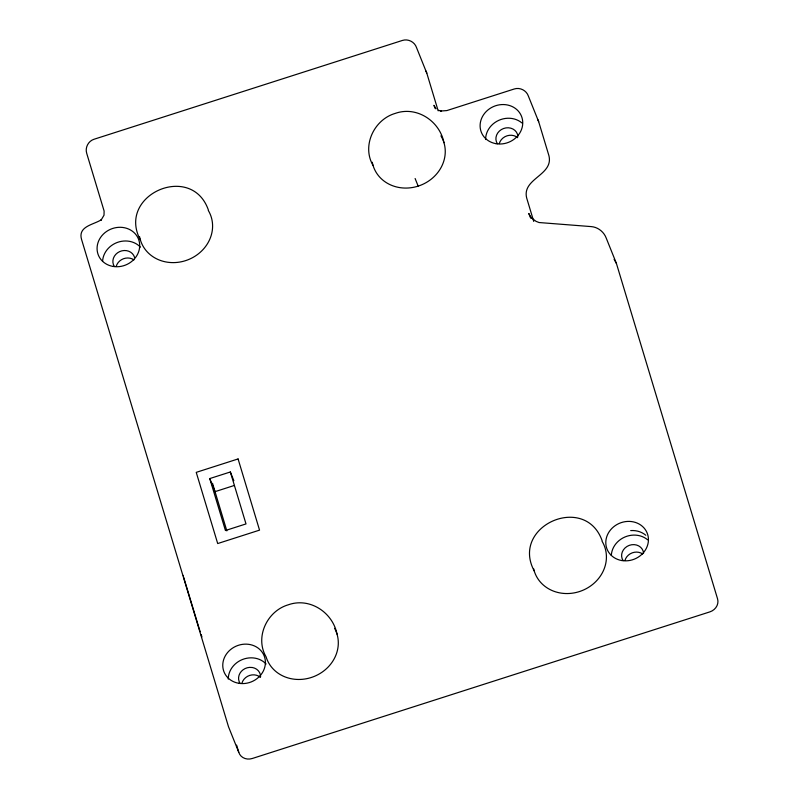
<?xml version="1.0" encoding="UTF-8"?>
<svg xmlns="http://www.w3.org/2000/svg" width="799" height="799" viewBox="0 0 799 799"><rect width="100%" height="100%" fill="white"/><g stroke="black" fill="none" stroke-linecap="round" stroke-linejoin="round"><path stroke-width="1.2" d="M230.342 471.979L246.002 523.924L225.438 530.516L209.767 478.571L230.342 471.979L233.847 480.698M234.457 485.422L215.031 491.655L209.767 478.571M438.441 110.282L441.198 111.131L440.479 111.041L446.861 110.582L514.246 88.989C519.979 87.101 526.531 90.457 528.409 96.17L538.676 121.698L548.923 155.685C553.807 175.271 521.787 178.397 526.671 197.982L533.742 221.433M183.41 575.42L183.321 575.919M436.074 108.774L433.937 105.338L435.275 108.674M614.111 259.345L616.419 263.46L717.562 598.86A11.176 10.037 -21.9 0 1 709.822 611.894L252.304 758.491A11.176 10.037 -21.9 0 1 238.771 752.288L228.504 726.75L81.538 239.36C77.733 226.157 93.823 224.719 101.443 219.675L101.093 220.115L104.02 215.181L104.11 211.026L86.701 153.308C84.904 147.585 88.299 141.073 94.002 139.266L402.376 40.449C408.109 38.552 414.661 41.908 416.539 47.62L426.796 73.148L438.172 110.851M602.076 540.563C584.978 492.913 510.181 526.052 534.201 570.905M208.249 209.638C191.151 161.987 116.364 195.116 140.374 239.97M616.419 263.46L606.161 237.932C603.804 231.74 597.792 227.046 591.13 226.596L539.055 222.531L536.069 221.353L530.926 217.468L531.695 218.407L528.788 213.493L530.566 217.937M443.964 142.691C439.72 120.989 416.649 105.738 395.245 113.398C374.062 119.53 361.587 145.817 373.033 165.413M415.11 178.517L418.167 186.117M337.008 634.086C332.754 612.394 309.692 597.133 288.289 604.803C267.106 610.935 254.631 637.212 266.077 656.818A37.263 33.468 -21.9 0 0 314.486 676.314A37.263 33.468 -21.9 0 0 334.591 628.314M201.108 634.546L201.947 636.893M200.15 631.729L183.68 577.367M212.514 483.295L226.846 530.896M236.604 745.117L238.771 752.288M241.927 683.175A11.176 10.037 -21.9 0 1 260.354 677.272M260.614 676.753A11.176 10.037 -21.9 0 0 252.394 667.515L249.538 667.385A11.176 10.037 -21.9 0 0 240.06 683.335M624.968 560.439A11.176 10.037 -21.9 0 1 642.686 553.987M623.1 560.598A11.176 10.037 -21.9 0 1 629.262 545.357A11.176 10.037 -21.9 0 1 643.604 553.128M116.235 266.327A11.176 10.037 -21.9 0 1 133.952 259.875M114.367 266.486A11.176 10.037 -21.9 0 1 119.63 251.615A11.176 10.037 -21.9 0 1 134.532 257.298M499.265 143.59A11.176 10.037 -21.9 0 1 517.692 137.678M497.397 143.75A11.176 10.037 -21.9 0 1 503.57 128.509A11.176 10.037 -21.9 0 1 517.912 136.279M102.592 261.233A21.613 19.406 -21.9 0 1 117.213 242.477A21.613 19.406 -21.9 0 1 140.404 247.121M485.602 139.525A21.613 19.406 -21.9 0 1 498.676 120.389A21.613 19.406 -21.9 0 1 521.937 122.956M228.264 679.11A21.613 19.406 -21.9 0 1 242.387 659.535A21.613 19.406 -21.9 0 1 266.097 663.969M611.325 555.345A21.613 19.406 -21.9 0 1 624.898 537.008A21.613 19.406 -21.9 0 1 647.629 539.804M630.701 530.586A21.613 19.406 -21.9 0 1 645.802 535.25M208.259 210.387A37.263 33.468 -21.9 0 1 187.735 259.885A37.263 33.468 -21.9 0 1 139.605 236.774M602.086 541.313A37.263 33.468 -21.9 0 1 582.131 590.591A37.263 33.468 -21.9 0 1 533.642 568.788M440.918 135.83A37.263 33.468 -21.9 0 1 420.394 185.338A37.263 33.468 -21.9 0 1 372.264 162.227M537.557 119.321A11.176 10.037 -21.9 0 1 538.676 121.698M425.687 70.781A11.176 10.037 -21.9 0 1 426.796 73.148M238.082 458.946L196.234 472.359L217.698 543.55L259.545 530.136L238.082 458.946M112.959 266.417A21.613 19.406 -21.9 0 0 138.956 240.419A21.613 19.406 -21.9 0 0 103.251 234.207A21.613 19.406 -21.9 0 0 112.959 266.417M495.989 143.68A21.613 19.406 -21.9 0 0 521.997 117.683A21.613 19.406 -21.9 0 0 486.281 111.47A21.613 19.406 -21.9 0 0 495.989 143.68M238.661 683.265A21.613 19.406 -21.9 0 0 264.659 657.277A21.613 19.406 -21.9 0 0 228.943 651.055A21.613 19.406 -21.9 0 0 238.661 683.265M621.692 560.528A21.613 19.406 -21.9 0 0 647.689 534.531A21.613 19.406 -21.9 0 0 611.974 528.319A21.613 19.406 -21.9 0 0 621.692 560.528"/></g></svg>
